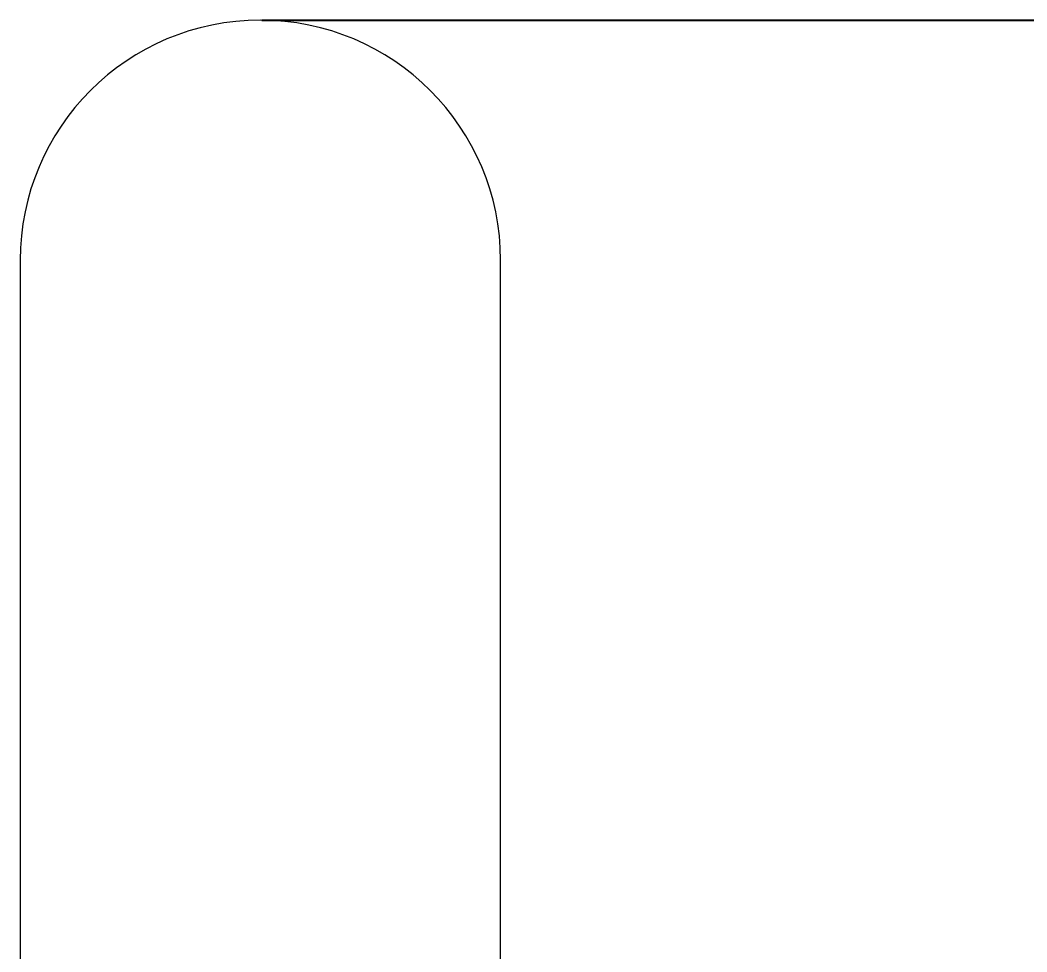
# Model space of a CAD drawing. Header units: millimetres. Extents: x 11618 to 13994, y -5897 to -2537.
# Drawn here: x 12321.82 to 12361.63, y -3526.57 to -3489.71 of the extents above; entities that cross this region are included whole.
import ezdxf

# ---------------------------------------------------------------- set-up
doc = ezdxf.new("R2010")
doc.units = ezdxf.units.MM
doc.layers.add('DIM', color=3, linetype='Continuous', lineweight=13)
doc.styles.get("Standard").update_dxf_attribs({"font": 'arial.ttf'})
doc.dimstyles.get("Standard").update_dxf_attribs({"dimtxt": 0.18, "dimasz": 0.18, "dimexe": 0.18, "dimexo": 0.0625, "dimgap": 0.09, "dimtad": 0, "dimtih": 1, "dimtoh": 1, "dimdec": 1, "dimdsep": 46, "dimtxsty": 'Standard', "dimcen": 0.09, "dimadec": 0, "dimazin": 0, "dimtfac": 1, "dimtdec": 1, "dimtofl": 0, "dimtmove": 0, "dimatfit": 3, "dimfxl": 1, "dimtolj": 1, "dimtzin": 0, "dimarcsym": 0})

# ---------------------------------------------------------------- blocks, each defined once
blk = doc.blocks.new('*D7')
at = {"layer": 'Defpoints', "color": 0, "transparency": 16777216}
for p in [(12331.318, -3489.71), (12736.437, -5533.88), (12816.946, -5533.88)]:
    blk.add_point(p, dxfattribs=at)
at = {"layer": 'DIM', "color": 0, "lineweight": -2, "transparency": 16777216}
for p, q in [((12331.381, -3489.71), (12817.126, -3489.71)), ((12816.946, -3507.71), (12816.946, -4494.996)), ((12816.946, -5515.88), (12816.946, -4528.595)), ((12736.499, -5533.88), (12817.126, -5533.88))]:
    blk.add_line(p, q, dxfattribs=at)
at = {"layer": 'DIM', "color": 0, "transparency": 16777216}
for points in [[(12813.946, -3507.71), (12819.946, -3507.71), (12816.946, -3489.71)], [(12813.946, -5515.88), (12819.946, -5515.88), (12816.946, -5533.88)]]:
    blk.add_solid(points, dxfattribs=at)
at = {"layer": 'DIM', "color": 3, "transparency": 16777216, "insert": (12816.946, -4511.795), "char_height": 18, "attachment_point": 5}
blk.add_mtext('\\A1;(2280)', dxfattribs=at)

msp = doc.modelspace()

# ---------------------------------------------------------------- linework, layer by layer
at = {"linetype": 'Continuous', "lineweight": 18}
for p, q in [((12321.818, -3499.21), (12321.818, -3528.378)), ((12340.818, -3528.377), (12340.818, -3499.21))]:
    msp.add_line(p, q, dxfattribs=at)
for start, end in [(90, 180), (0, 90)]:
    msp.add_arc((12331.318, -3499.21), 9.5, start, end, dxfattribs=at)

# ---------------------------------------------------------------- dimensions: what is measured, and where the dimension line sits
at = {"layer": 'DIM', "color": 3}
dim = msp.add_linear_dim(base=(12816.946, -5533.88), p1=(12331.318, -3489.71), p2=(12736.437, -5533.88), angle=90, text='(2280)', dimstyle='Standard', override={"dimtxt": 18, "dimasz": 18, "dimgap": 5, "dimclrt": 3}, dxfattribs=at)
dim.commit()
dim.dimension.update_dxf_attribs({"geometry": '*D7', "text_midpoint": (12816.946, -4511.795)})

doc.saveas('drawing.dxf')
